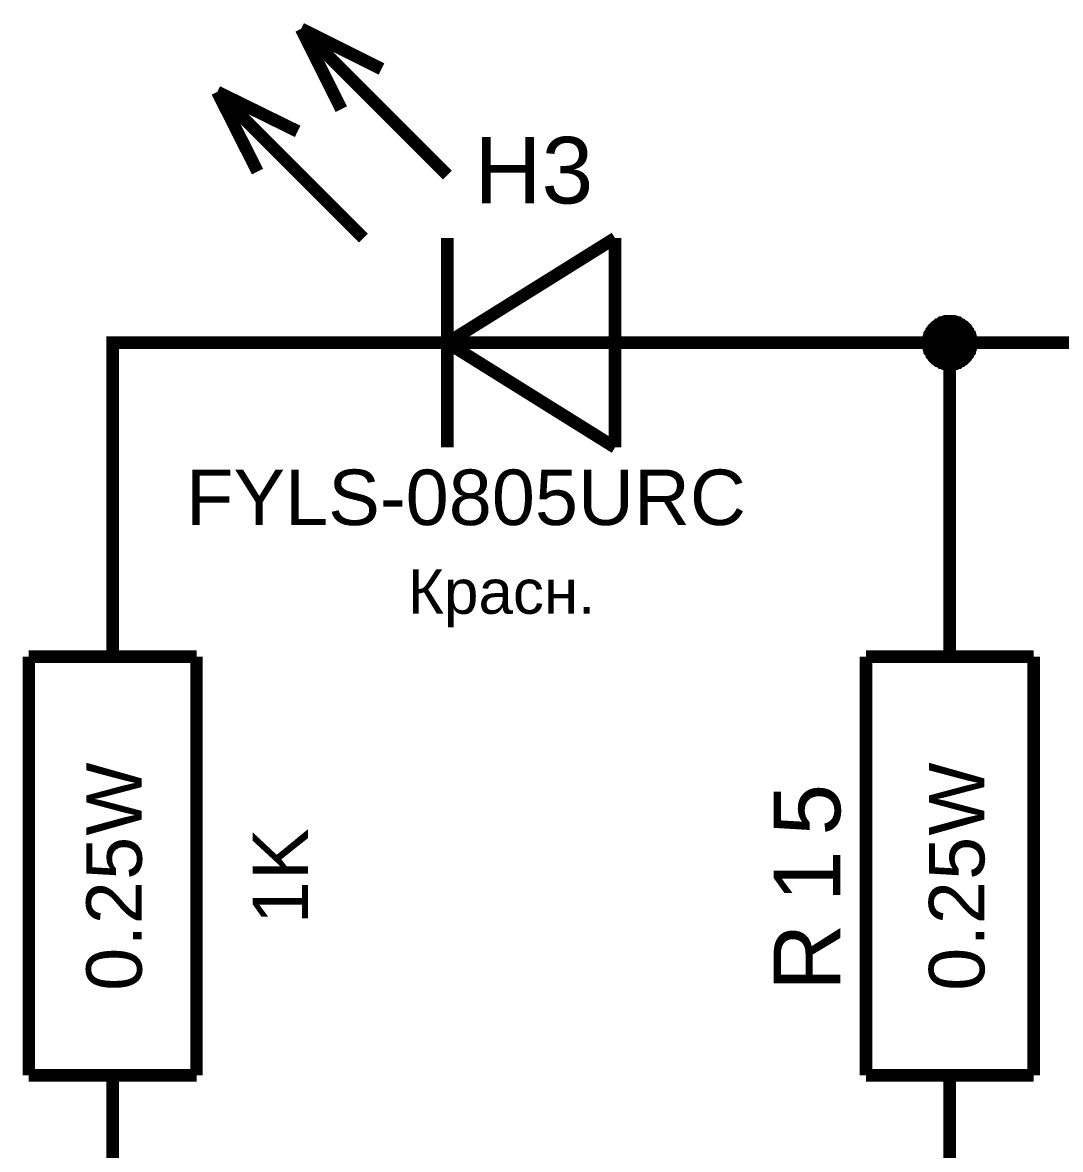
# Model space of a CAD drawing. Header units: millimetres. Extents: x -2024 to 917, y -725 to 13.
# Drawn here: x 369.97 to 394.76, y -578.07 to -551.14 of the extents above; entities that cross this region are included whole.
import ezdxf

# ---------------------------------------------------------------- set-up
doc = ezdxf.new("R2010")
doc.units = ezdxf.units.MM
doc.layers.add('Sheet', color=255, linetype='Continuous')
doc.styles.get("Standard").update_dxf_attribs({"font": 'arial.ttf'})

msp = doc.modelspace()

# ---------------------------------------------------------------- linework, layer by layer
at = {"layer": 'Sheet'}
for points, const_width in [([(380.119, -554.787), (376.627, -551.293)], 0.3), ([(377.587, -553.214), (376.627, -551.293)], 0.3), ([(376.627, -551.293), (378.547, -552.254)], 0.3), ([(378.116, -556.294), (374.624, -552.8)], 0.3), ([(375.584, -554.704), (374.624, -552.8)], 0.3), ([(374.624, -552.8), (376.544, -553.744)], 0.3), ([(380.119, -558.794), (384.124, -556.294)], 0.3), ([(380.119, -556.294), (380.119, -561.295)], 0.3), ([(384.124, -556.294), (384.124, -561.295)], 0.3), ([(391.606, -558.794), (391.606, -558.761), (391.606, -558.745), (391.606, -558.711), (391.622, -558.695), (391.622, -558.662), (391.622, -558.645), (391.639, -558.612), (391.639, -558.596), (391.655, -558.579), (391.672, -558.546), (391.688, -558.529), (391.688, -558.513), (391.705, -558.496), (391.721, -558.463), (391.738, -558.447), (391.755, -558.43), (391.771, -558.413), (391.788, -558.397), (391.821, -558.38), (391.837, -558.364), (391.854, -558.364), (391.87, -558.347), (391.903, -558.331), (391.92, -558.314), (391.937, -558.314), (391.97, -558.298), (391.986, -558.298), (392.019, -558.298), (392.036, -558.281), (392.069, -558.281), (392.086, -558.281), (392.119, -558.281)], 0.3), ([(391.606, -558.794), (391.606, -558.761), (391.606, -558.745), (391.606, -558.711), (391.622, -558.695), (391.622, -558.662), (391.622, -558.645), (391.639, -558.612), (391.639, -558.596), (391.655, -558.579), (391.672, -558.546), (391.688, -558.529), (391.688, -558.513), (391.705, -558.496), (391.721, -558.463), (391.738, -558.447), (391.755, -558.43), (391.771, -558.413), (391.788, -558.397), (391.821, -558.38), (391.837, -558.364), (391.854, -558.364), (391.87, -558.347), (391.903, -558.331), (391.92, -558.314), (391.937, -558.314), (391.97, -558.298), (391.986, -558.298), (392.019, -558.298), (392.036, -558.281), (392.069, -558.281), (392.086, -558.281), (392.119, -558.281)], 0.3), ([(391.606, -558.794), (391.606, -558.761), (391.606, -558.745), (391.606, -558.711), (391.622, -558.695), (391.622, -558.662), (391.622, -558.645), (391.639, -558.612), (391.639, -558.596), (391.655, -558.579), (391.672, -558.546), (391.688, -558.529), (391.688, -558.513), (391.705, -558.496), (391.721, -558.463), (391.738, -558.447), (391.755, -558.43), (391.771, -558.413), (391.788, -558.397), (391.821, -558.38), (391.837, -558.364), (391.854, -558.364), (391.87, -558.347), (391.903, -558.331), (391.92, -558.314), (391.937, -558.314), (391.97, -558.298), (391.986, -558.298), (392.019, -558.298), (392.036, -558.281), (392.069, -558.281), (392.086, -558.281), (392.119, -558.281)], 0.3), ([(391.606, -558.794), (391.606, -558.761), (391.606, -558.745), (391.606, -558.711), (391.622, -558.695), (391.622, -558.662), (391.622, -558.645), (391.639, -558.612), (391.639, -558.596), (391.655, -558.579), (391.672, -558.546), (391.688, -558.529), (391.688, -558.513), (391.705, -558.496), (391.721, -558.463), (391.738, -558.447), (391.755, -558.43), (391.771, -558.413), (391.788, -558.397), (391.821, -558.38), (391.837, -558.364), (391.854, -558.364), (391.87, -558.347), (391.903, -558.331), (391.92, -558.314), (391.937, -558.314), (391.97, -558.298), (391.986, -558.298), (392.019, -558.298), (392.036, -558.281), (392.069, -558.281), (392.086, -558.281), (392.119, -558.281)], 0.3), ([(391.606, -558.794), (391.606, -558.761), (391.606, -558.745), (391.606, -558.711), (391.622, -558.695), (391.622, -558.662), (391.622, -558.645), (391.639, -558.612), (391.639, -558.596), (391.655, -558.579), (391.672, -558.546), (391.688, -558.529), (391.688, -558.513), (391.705, -558.496), (391.721, -558.463), (391.738, -558.447), (391.755, -558.43), (391.771, -558.413), (391.788, -558.397), (391.821, -558.38), (391.837, -558.364), (391.854, -558.364), (391.87, -558.347), (391.903, -558.331), (391.92, -558.314), (391.937, -558.314), (391.97, -558.298), (391.986, -558.298), (392.019, -558.298), (392.036, -558.281), (392.069, -558.281), (392.086, -558.281), (392.119, -558.281)], 0.0991), ([(391.606, -558.794), (391.606, -558.761), (391.606, -558.745), (391.606, -558.711), (391.622, -558.695), (391.622, -558.662), (391.622, -558.645), (391.639, -558.612), (391.639, -558.596), (391.655, -558.579), (391.672, -558.546), (391.688, -558.529), (391.688, -558.513), (391.705, -558.496), (391.721, -558.463), (391.738, -558.447), (391.755, -558.43), (391.771, -558.413), (391.788, -558.397), (391.821, -558.38), (391.837, -558.364), (391.854, -558.364), (391.87, -558.347), (391.903, -558.331), (391.92, -558.314), (391.937, -558.314), (391.97, -558.298), (391.986, -558.298), (392.019, -558.298), (392.036, -558.281), (392.069, -558.281), (392.086, -558.281), (392.119, -558.281)], 0.0991), ([(391.606, -558.794), (391.606, -558.761), (391.606, -558.745), (391.606, -558.711), (391.622, -558.695), (391.622, -558.662), (391.622, -558.645), (391.639, -558.612), (391.639, -558.596), (391.655, -558.579), (391.672, -558.546), (391.688, -558.529), (391.688, -558.513), (391.705, -558.496), (391.721, -558.463), (391.738, -558.447), (391.755, -558.43), (391.771, -558.413), (391.788, -558.397), (391.821, -558.38), (391.837, -558.364), (391.854, -558.364), (391.87, -558.347), (391.903, -558.331), (391.92, -558.314), (391.937, -558.314), (391.97, -558.298), (391.986, -558.298), (392.019, -558.298), (392.036, -558.281), (392.069, -558.281), (392.086, -558.281), (392.119, -558.281)], 0.0991), ([(391.606, -558.794), (391.606, -558.761), (391.606, -558.745), (391.606, -558.711), (391.622, -558.695), (391.622, -558.662), (391.622, -558.645), (391.639, -558.612), (391.639, -558.596), (391.655, -558.579), (391.672, -558.546), (391.688, -558.529), (391.688, -558.513), (391.705, -558.496), (391.721, -558.463), (391.738, -558.447), (391.755, -558.43), (391.771, -558.413), (391.788, -558.397), (391.821, -558.38), (391.837, -558.364), (391.854, -558.364), (391.87, -558.347), (391.903, -558.331), (391.92, -558.314), (391.937, -558.314), (391.97, -558.298), (391.986, -558.298), (392.019, -558.298), (392.036, -558.281), (392.069, -558.281), (392.086, -558.281), (392.119, -558.281)], 0.0991), ([(392.119, -558.281), (392.119, -558.281)], 0.3), ([(392.119, -558.281), (392.152, -558.281), (392.168, -558.281), (392.201, -558.281), (392.218, -558.298), (392.251, -558.298), (392.268, -558.298), (392.301, -558.314), (392.317, -558.314), (392.334, -558.331), (392.367, -558.347), (392.383, -558.364), (392.4, -558.364), (392.417, -558.38), (392.45, -558.397), (392.466, -558.413), (392.483, -558.43), (392.499, -558.447), (392.516, -558.463), (392.532, -558.496), (392.549, -558.513), (392.549, -558.529), (392.566, -558.546), (392.582, -558.579), (392.599, -558.596), (392.599, -558.612), (392.615, -558.645), (392.615, -558.662), (392.615, -558.695), (392.632, -558.711), (392.632, -558.745), (392.632, -558.761), (392.632, -558.794)], 0.3), ([(392.119, -558.281), (392.119, -558.281)], 0.3), ([(392.119, -558.281), (392.152, -558.281), (392.168, -558.281), (392.201, -558.281), (392.218, -558.298), (392.251, -558.298), (392.268, -558.298), (392.301, -558.314), (392.317, -558.314), (392.334, -558.331), (392.367, -558.347), (392.383, -558.364), (392.4, -558.364), (392.417, -558.38), (392.45, -558.397), (392.466, -558.413), (392.483, -558.43), (392.499, -558.447), (392.516, -558.463), (392.532, -558.496), (392.549, -558.513), (392.549, -558.529), (392.566, -558.546), (392.582, -558.579), (392.599, -558.596), (392.599, -558.612), (392.615, -558.645), (392.615, -558.662), (392.615, -558.695), (392.632, -558.711), (392.632, -558.745), (392.632, -558.761), (392.632, -558.794)], 0.3), ([(392.119, -558.281), (392.119, -558.281)], 0.3), ([(392.119, -558.281), (392.152, -558.281), (392.168, -558.281), (392.201, -558.281), (392.218, -558.298), (392.251, -558.298), (392.268, -558.298), (392.301, -558.314), (392.317, -558.314), (392.334, -558.331), (392.367, -558.347), (392.383, -558.364), (392.4, -558.364), (392.417, -558.38), (392.45, -558.397), (392.466, -558.413), (392.483, -558.43), (392.499, -558.447), (392.516, -558.463), (392.532, -558.496), (392.549, -558.513), (392.549, -558.529), (392.566, -558.546), (392.582, -558.579), (392.599, -558.596), (392.599, -558.612), (392.615, -558.645), (392.615, -558.662), (392.615, -558.695), (392.632, -558.711), (392.632, -558.745), (392.632, -558.761), (392.632, -558.794)], 0.3), ([(392.119, -558.281), (392.119, -558.281)], 0.3), ([(392.119, -558.281), (392.152, -558.281), (392.168, -558.281), (392.201, -558.281), (392.218, -558.298), (392.251, -558.298), (392.268, -558.298), (392.301, -558.314), (392.317, -558.314), (392.334, -558.331), (392.367, -558.347), (392.383, -558.364), (392.4, -558.364), (392.417, -558.38), (392.45, -558.397), (392.466, -558.413), (392.483, -558.43), (392.499, -558.447), (392.516, -558.463), (392.532, -558.496), (392.549, -558.513), (392.549, -558.529), (392.566, -558.546), (392.582, -558.579), (392.599, -558.596), (392.599, -558.612), (392.615, -558.645), (392.615, -558.662), (392.615, -558.695), (392.632, -558.711), (392.632, -558.745), (392.632, -558.761), (392.632, -558.794)], 0.3), ([(392.119, -558.281), (392.119, -558.281)], 0.0991), ([(392.119, -558.281), (392.152, -558.281), (392.168, -558.281), (392.201, -558.281), (392.218, -558.298), (392.251, -558.298), (392.268, -558.298), (392.301, -558.314), (392.317, -558.314), (392.334, -558.331), (392.367, -558.347), (392.383, -558.364), (392.4, -558.364), (392.417, -558.38), (392.45, -558.397), (392.466, -558.413), (392.483, -558.43), (392.499, -558.447), (392.516, -558.463), (392.532, -558.496), (392.549, -558.513), (392.549, -558.529), (392.566, -558.546), (392.582, -558.579), (392.599, -558.596), (392.599, -558.612), (392.615, -558.645), (392.615, -558.662), (392.615, -558.695), (392.632, -558.711), (392.632, -558.745), (392.632, -558.761), (392.632, -558.794)], 0.0991), ([(392.119, -558.281), (392.119, -558.281)], 0.0991), ([(392.119, -558.281), (392.152, -558.281), (392.168, -558.281), (392.201, -558.281), (392.218, -558.298), (392.251, -558.298), (392.268, -558.298), (392.301, -558.314), (392.317, -558.314), (392.334, -558.331), (392.367, -558.347), (392.383, -558.364), (392.4, -558.364), (392.417, -558.38), (392.45, -558.397), (392.466, -558.413), (392.483, -558.43), (392.499, -558.447), (392.516, -558.463), (392.532, -558.496), (392.549, -558.513), (392.549, -558.529), (392.566, -558.546), (392.582, -558.579), (392.599, -558.596), (392.599, -558.612), (392.615, -558.645), (392.615, -558.662), (392.615, -558.695), (392.632, -558.711), (392.632, -558.745), (392.632, -558.761), (392.632, -558.794)], 0.0991), ([(392.119, -558.281), (392.119, -558.281)], 0.0991), ([(392.119, -558.281), (392.152, -558.281), (392.168, -558.281), (392.201, -558.281), (392.218, -558.298), (392.251, -558.298), (392.268, -558.298), (392.301, -558.314), (392.317, -558.314), (392.334, -558.331), (392.367, -558.347), (392.383, -558.364), (392.4, -558.364), (392.417, -558.38), (392.45, -558.397), (392.466, -558.413), (392.483, -558.43), (392.499, -558.447), (392.516, -558.463), (392.532, -558.496), (392.549, -558.513), (392.549, -558.529), (392.566, -558.546), (392.582, -558.579), (392.599, -558.596), (392.599, -558.612), (392.615, -558.645), (392.615, -558.662), (392.615, -558.695), (392.632, -558.711), (392.632, -558.745), (392.632, -558.761), (392.632, -558.794)], 0.0991), ([(392.119, -558.281), (392.119, -558.281)], 0.0991), ([(392.119, -558.281), (392.152, -558.281), (392.168, -558.281), (392.201, -558.281), (392.218, -558.298), (392.251, -558.298), (392.268, -558.298), (392.301, -558.314), (392.317, -558.314), (392.334, -558.331), (392.367, -558.347), (392.383, -558.364), (392.4, -558.364), (392.417, -558.38), (392.45, -558.397), (392.466, -558.413), (392.483, -558.43), (392.499, -558.447), (392.516, -558.463), (392.532, -558.496), (392.549, -558.513), (392.549, -558.529), (392.566, -558.546), (392.582, -558.579), (392.599, -558.596), (392.599, -558.612), (392.615, -558.645), (392.615, -558.662), (392.615, -558.695), (392.632, -558.711), (392.632, -558.745), (392.632, -558.761), (392.632, -558.794)], 0.0991), ([(377.123, -558.794), (372.125, -558.794), (372.125, -563.795)], 0.3), ([(379.623, -558.794), (377.123, -558.794)], 0.3), ([(384.621, -558.794), (379.623, -558.794)], 0.3), ([(384.124, -561.295), (380.119, -558.794)], 0.3), ([(384.621, -558.794), (387.12, -558.794)], 0.3), ([(387.12, -558.794), (392.119, -558.794)], 0.3), ([(392.119, -559.308), (392.086, -559.308), (392.069, -559.308), (392.036, -559.308), (392.019, -559.291), (391.986, -559.291), (391.97, -559.291), (391.937, -559.274), (391.92, -559.274), (391.903, -559.258), (391.87, -559.241), (391.854, -559.225), (391.837, -559.225), (391.821, -559.208), (391.788, -559.192), (391.771, -559.175), (391.755, -559.159), (391.738, -559.142), (391.721, -559.125), (391.705, -559.092), (391.688, -559.076), (391.688, -559.059), (391.672, -559.043), (391.655, -559.01), (391.639, -558.993), (391.639, -558.976), (391.622, -558.943), (391.622, -558.927), (391.622, -558.894), (391.606, -558.877), (391.606, -558.844), (391.606, -558.827), (391.606, -558.794)], 0.3), ([(391.606, -558.794), (391.606, -558.794)], 0.3), ([(392.119, -559.308), (392.086, -559.308), (392.069, -559.308), (392.036, -559.308), (392.019, -559.291), (391.986, -559.291), (391.97, -559.291), (391.937, -559.274), (391.92, -559.274), (391.903, -559.258), (391.87, -559.241), (391.854, -559.225), (391.837, -559.225), (391.821, -559.208), (391.788, -559.192), (391.771, -559.175), (391.755, -559.159), (391.738, -559.142), (391.721, -559.125), (391.705, -559.092), (391.688, -559.076), (391.688, -559.059), (391.672, -559.043), (391.655, -559.01), (391.639, -558.993), (391.639, -558.976), (391.622, -558.943), (391.622, -558.927), (391.622, -558.894), (391.606, -558.877), (391.606, -558.844), (391.606, -558.827), (391.606, -558.794)], 0.3), ([(391.606, -558.794), (391.606, -558.794)], 0.3), ([(392.119, -559.308), (392.086, -559.308), (392.069, -559.308), (392.036, -559.308), (392.019, -559.291), (391.986, -559.291), (391.97, -559.291), (391.937, -559.274), (391.92, -559.274), (391.903, -559.258), (391.87, -559.241), (391.854, -559.225), (391.837, -559.225), (391.821, -559.208), (391.788, -559.192), (391.771, -559.175), (391.755, -559.159), (391.738, -559.142), (391.721, -559.125), (391.705, -559.092), (391.688, -559.076), (391.688, -559.059), (391.672, -559.043), (391.655, -559.01), (391.639, -558.993), (391.639, -558.976), (391.622, -558.943), (391.622, -558.927), (391.622, -558.894), (391.606, -558.877), (391.606, -558.844), (391.606, -558.827), (391.606, -558.794)], 0.3), ([(391.606, -558.794), (391.606, -558.794)], 0.3), ([(392.119, -559.308), (392.086, -559.308), (392.069, -559.308), (392.036, -559.308), (392.019, -559.291), (391.986, -559.291), (391.97, -559.291), (391.937, -559.274), (391.92, -559.274), (391.903, -559.258), (391.87, -559.241), (391.854, -559.225), (391.837, -559.225), (391.821, -559.208), (391.788, -559.192), (391.771, -559.175), (391.755, -559.159), (391.738, -559.142), (391.721, -559.125), (391.705, -559.092), (391.688, -559.076), (391.688, -559.059), (391.672, -559.043), (391.655, -559.01), (391.639, -558.993), (391.639, -558.976), (391.622, -558.943), (391.622, -558.927), (391.622, -558.894), (391.606, -558.877), (391.606, -558.844), (391.606, -558.827), (391.606, -558.794)], 0.3), ([(391.606, -558.794), (391.606, -558.794)], 0.3), ([(392.632, -558.794), (392.632, -558.827), (392.632, -558.844), (392.632, -558.877), (392.615, -558.894), (392.615, -558.927), (392.615, -558.943), (392.599, -558.976), (392.599, -558.993), (392.582, -559.01), (392.566, -559.043), (392.549, -559.059), (392.549, -559.076), (392.532, -559.092), (392.516, -559.125), (392.499, -559.142), (392.483, -559.159), (392.466, -559.175), (392.45, -559.192), (392.417, -559.208), (392.4, -559.225), (392.383, -559.225), (392.367, -559.241), (392.334, -559.258), (392.317, -559.274), (392.301, -559.274), (392.268, -559.291), (392.251, -559.291), (392.218, -559.291), (392.201, -559.308), (392.168, -559.308), (392.152, -559.308), (392.119, -559.308)], 0.3), ([(392.119, -563.795), (392.119, -558.794), (404.615, -558.794), (412.112, -558.794)], 0.3), ([(392.632, -558.794), (392.632, -558.827), (392.632, -558.844), (392.632, -558.877), (392.615, -558.894), (392.615, -558.927), (392.615, -558.943), (392.599, -558.976), (392.599, -558.993), (392.582, -559.01), (392.566, -559.043), (392.549, -559.059), (392.549, -559.076), (392.532, -559.092), (392.516, -559.125), (392.499, -559.142), (392.483, -559.159), (392.466, -559.175), (392.45, -559.192), (392.417, -559.208), (392.4, -559.225), (392.383, -559.225), (392.367, -559.241), (392.334, -559.258), (392.317, -559.274), (392.301, -559.274), (392.268, -559.291), (392.251, -559.291), (392.218, -559.291), (392.201, -559.308), (392.168, -559.308), (392.152, -559.308), (392.119, -559.308)], 0.3), ([(392.632, -558.794), (392.632, -558.827), (392.632, -558.844), (392.632, -558.877), (392.615, -558.894), (392.615, -558.927), (392.615, -558.943), (392.599, -558.976), (392.599, -558.993), (392.582, -559.01), (392.566, -559.043), (392.549, -559.059), (392.549, -559.076), (392.532, -559.092), (392.516, -559.125), (392.499, -559.142), (392.483, -559.159), (392.466, -559.175), (392.45, -559.192), (392.417, -559.208), (392.4, -559.225), (392.383, -559.225), (392.367, -559.241), (392.334, -559.258), (392.317, -559.274), (392.301, -559.274), (392.268, -559.291), (392.251, -559.291), (392.218, -559.291), (392.201, -559.308), (392.168, -559.308), (392.152, -559.308), (392.119, -559.308)], 0.3), ([(392.632, -558.794), (392.632, -558.827), (392.632, -558.844), (392.632, -558.877), (392.615, -558.894), (392.615, -558.927), (392.615, -558.943), (392.599, -558.976), (392.599, -558.993), (392.582, -559.01), (392.566, -559.043), (392.549, -559.059), (392.549, -559.076), (392.532, -559.092), (392.516, -559.125), (392.499, -559.142), (392.483, -559.159), (392.466, -559.175), (392.45, -559.192), (392.417, -559.208), (392.4, -559.225), (392.383, -559.225), (392.367, -559.241), (392.334, -559.258), (392.317, -559.274), (392.301, -559.274), (392.268, -559.291), (392.251, -559.291), (392.218, -559.291), (392.201, -559.308), (392.168, -559.308), (392.152, -559.308), (392.119, -559.308)], 0.3), ([(392.632, -558.794), (392.632, -558.794), (392.632, -558.794), (392.632, -558.794), (392.632, -558.794), (392.632, -558.794), (392.632, -558.794), (392.632, -558.794), (392.632, -558.794), (392.632, -558.794), (392.632, -558.794), (392.632, -558.794), (392.632, -558.794), (392.632, -558.794), (392.632, -558.794), (392.632, -558.794), (392.632, -558.794), (392.632, -558.794), (392.632, -558.794), (392.632, -558.794), (392.632, -558.794), (392.632, -558.794), (392.632, -558.794), (392.632, -558.794), (392.632, -558.794), (392.632, -558.794), (392.632, -558.794), (392.632, -558.794), (392.632, -558.794), (392.632, -558.794), (392.632, -558.794), (392.632, -558.794), (392.632, -558.794)], 0.3), ([(392.632, -558.794), (392.632, -558.794)], 0.3), ([(392.632, -558.794), (392.632, -558.794), (392.632, -558.794), (392.632, -558.794), (392.632, -558.794), (392.632, -558.794), (392.632, -558.794), (392.632, -558.794), (392.632, -558.794), (392.632, -558.794), (392.632, -558.794), (392.632, -558.794), (392.632, -558.794), (392.632, -558.794), (392.632, -558.794), (392.632, -558.794), (392.632, -558.794), (392.632, -558.794), (392.632, -558.794), (392.632, -558.794), (392.632, -558.794), (392.632, -558.794), (392.632, -558.794), (392.632, -558.794), (392.632, -558.794), (392.632, -558.794), (392.632, -558.794), (392.632, -558.794), (392.632, -558.794), (392.632, -558.794), (392.632, -558.794), (392.632, -558.794), (392.632, -558.794)], 0.3), ([(392.632, -558.794), (392.632, -558.794)], 0.3), ([(392.632, -558.794), (392.632, -558.794), (392.632, -558.794), (392.632, -558.794), (392.632, -558.794), (392.632, -558.794), (392.632, -558.794), (392.632, -558.794), (392.632, -558.794), (392.632, -558.794), (392.632, -558.794), (392.632, -558.794), (392.632, -558.794), (392.632, -558.794), (392.632, -558.794), (392.632, -558.794), (392.632, -558.794), (392.632, -558.794), (392.632, -558.794), (392.632, -558.794), (392.632, -558.794), (392.632, -558.794), (392.632, -558.794), (392.632, -558.794), (392.632, -558.794), (392.632, -558.794), (392.632, -558.794), (392.632, -558.794), (392.632, -558.794), (392.632, -558.794), (392.632, -558.794), (392.632, -558.794), (392.632, -558.794)], 0.3), ([(392.632, -558.794), (392.632, -558.794)], 0.3), ([(392.632, -558.794), (392.632, -558.794), (392.632, -558.794), (392.632, -558.794), (392.632, -558.794), (392.632, -558.794), (392.632, -558.794), (392.632, -558.794), (392.632, -558.794), (392.632, -558.794), (392.632, -558.794), (392.632, -558.794), (392.632, -558.794), (392.632, -558.794), (392.632, -558.794), (392.632, -558.794), (392.632, -558.794), (392.632, -558.794), (392.632, -558.794), (392.632, -558.794), (392.632, -558.794), (392.632, -558.794), (392.632, -558.794), (392.632, -558.794), (392.632, -558.794), (392.632, -558.794), (392.632, -558.794), (392.632, -558.794), (392.632, -558.794), (392.632, -558.794), (392.632, -558.794), (392.632, -558.794), (392.632, -558.794)], 0.3), ([(392.632, -558.794), (392.632, -558.794)], 0.3), ([(392.119, -559.308), (392.086, -559.308), (392.069, -559.308), (392.036, -559.308), (392.019, -559.291), (391.986, -559.291), (391.97, -559.291), (391.937, -559.274), (391.92, -559.274), (391.903, -559.258), (391.87, -559.241), (391.854, -559.225), (391.837, -559.225), (391.821, -559.208), (391.788, -559.192), (391.771, -559.175), (391.755, -559.159), (391.738, -559.142), (391.721, -559.125), (391.705, -559.092), (391.688, -559.076), (391.688, -559.059), (391.672, -559.043), (391.655, -559.01), (391.639, -558.993), (391.639, -558.976), (391.622, -558.943), (391.622, -558.927), (391.622, -558.894), (391.606, -558.877), (391.606, -558.844), (391.606, -558.827), (391.606, -558.794)], 0.0991), ([(391.606, -558.794), (391.606, -558.794)], 0.0991), ([(392.119, -559.308), (392.086, -559.308), (392.069, -559.308), (392.036, -559.308), (392.019, -559.291), (391.986, -559.291), (391.97, -559.291), (391.937, -559.274), (391.92, -559.274), (391.903, -559.258), (391.87, -559.241), (391.854, -559.225), (391.837, -559.225), (391.821, -559.208), (391.788, -559.192), (391.771, -559.175), (391.755, -559.159), (391.738, -559.142), (391.721, -559.125), (391.705, -559.092), (391.688, -559.076), (391.688, -559.059), (391.672, -559.043), (391.655, -559.01), (391.639, -558.993), (391.639, -558.976), (391.622, -558.943), (391.622, -558.927), (391.622, -558.894), (391.606, -558.877), (391.606, -558.844), (391.606, -558.827), (391.606, -558.794)], 0.0991), ([(391.606, -558.794), (391.606, -558.794)], 0.0991), ([(392.119, -559.308), (392.086, -559.308), (392.069, -559.308), (392.036, -559.308), (392.019, -559.291), (391.986, -559.291), (391.97, -559.291), (391.937, -559.274), (391.92, -559.274), (391.903, -559.258), (391.87, -559.241), (391.854, -559.225), (391.837, -559.225), (391.821, -559.208), (391.788, -559.192), (391.771, -559.175), (391.755, -559.159), (391.738, -559.142), (391.721, -559.125), (391.705, -559.092), (391.688, -559.076), (391.688, -559.059), (391.672, -559.043), (391.655, -559.01), (391.639, -558.993), (391.639, -558.976), (391.622, -558.943), (391.622, -558.927), (391.622, -558.894), (391.606, -558.877), (391.606, -558.844), (391.606, -558.827), (391.606, -558.794)], 0.0991), ([(391.606, -558.794), (391.606, -558.794)], 0.0991), ([(392.119, -559.308), (392.086, -559.308), (392.069, -559.308), (392.036, -559.308), (392.019, -559.291), (391.986, -559.291), (391.97, -559.291), (391.937, -559.274), (391.92, -559.274), (391.903, -559.258), (391.87, -559.241), (391.854, -559.225), (391.837, -559.225), (391.821, -559.208), (391.788, -559.192), (391.771, -559.175), (391.755, -559.159), (391.738, -559.142), (391.721, -559.125), (391.705, -559.092), (391.688, -559.076), (391.688, -559.059), (391.672, -559.043), (391.655, -559.01), (391.639, -558.993), (391.639, -558.976), (391.622, -558.943), (391.622, -558.927), (391.622, -558.894), (391.606, -558.877), (391.606, -558.844), (391.606, -558.827), (391.606, -558.794)], 0.0991), ([(391.606, -558.794), (391.606, -558.794)], 0.0991), ([(392.632, -558.794), (392.632, -558.827), (392.632, -558.844), (392.632, -558.877), (392.615, -558.894), (392.615, -558.927), (392.615, -558.943), (392.599, -558.976), (392.599, -558.993), (392.582, -559.01), (392.566, -559.043), (392.549, -559.059), (392.549, -559.076), (392.532, -559.092), (392.516, -559.125), (392.499, -559.142), (392.483, -559.159), (392.466, -559.175), (392.45, -559.192), (392.417, -559.208), (392.4, -559.225), (392.383, -559.225), (392.367, -559.241), (392.334, -559.258), (392.317, -559.274), (392.301, -559.274), (392.268, -559.291), (392.251, -559.291), (392.218, -559.291), (392.201, -559.308), (392.168, -559.308), (392.152, -559.308), (392.119, -559.308)], 0.0991), ([(392.632, -558.794), (392.632, -558.827), (392.632, -558.844), (392.632, -558.877), (392.615, -558.894), (392.615, -558.927), (392.615, -558.943), (392.599, -558.976), (392.599, -558.993), (392.582, -559.01), (392.566, -559.043), (392.549, -559.059), (392.549, -559.076), (392.532, -559.092), (392.516, -559.125), (392.499, -559.142), (392.483, -559.159), (392.466, -559.175), (392.45, -559.192), (392.417, -559.208), (392.4, -559.225), (392.383, -559.225), (392.367, -559.241), (392.334, -559.258), (392.317, -559.274), (392.301, -559.274), (392.268, -559.291), (392.251, -559.291), (392.218, -559.291), (392.201, -559.308), (392.168, -559.308), (392.152, -559.308), (392.119, -559.308)], 0.0991), ([(392.632, -558.794), (392.632, -558.827), (392.632, -558.844), (392.632, -558.877), (392.615, -558.894), (392.615, -558.927), (392.615, -558.943), (392.599, -558.976), (392.599, -558.993), (392.582, -559.01), (392.566, -559.043), (392.549, -559.059), (392.549, -559.076), (392.532, -559.092), (392.516, -559.125), (392.499, -559.142), (392.483, -559.159), (392.466, -559.175), (392.45, -559.192), (392.417, -559.208), (392.4, -559.225), (392.383, -559.225), (392.367, -559.241), (392.334, -559.258), (392.317, -559.274), (392.301, -559.274), (392.268, -559.291), (392.251, -559.291), (392.218, -559.291), (392.201, -559.308), (392.168, -559.308), (392.152, -559.308), (392.119, -559.308)], 0.0991), ([(392.632, -558.794), (392.632, -558.827), (392.632, -558.844), (392.632, -558.877), (392.615, -558.894), (392.615, -558.927), (392.615, -558.943), (392.599, -558.976), (392.599, -558.993), (392.582, -559.01), (392.566, -559.043), (392.549, -559.059), (392.549, -559.076), (392.532, -559.092), (392.516, -559.125), (392.499, -559.142), (392.483, -559.159), (392.466, -559.175), (392.45, -559.192), (392.417, -559.208), (392.4, -559.225), (392.383, -559.225), (392.367, -559.241), (392.334, -559.258), (392.317, -559.274), (392.301, -559.274), (392.268, -559.291), (392.251, -559.291), (392.218, -559.291), (392.201, -559.308), (392.168, -559.308), (392.152, -559.308), (392.119, -559.308)], 0.0991), ([(392.632, -558.794), (392.632, -558.794), (392.632, -558.794), (392.632, -558.794), (392.632, -558.794), (392.632, -558.794), (392.632, -558.794), (392.632, -558.794), (392.632, -558.794), (392.632, -558.794), (392.632, -558.794), (392.632, -558.794), (392.632, -558.794), (392.632, -558.794), (392.632, -558.794), (392.632, -558.794), (392.632, -558.794), (392.632, -558.794), (392.632, -558.794), (392.632, -558.794), (392.632, -558.794), (392.632, -558.794), (392.632, -558.794), (392.632, -558.794), (392.632, -558.794), (392.632, -558.794), (392.632, -558.794), (392.632, -558.794), (392.632, -558.794), (392.632, -558.794), (392.632, -558.794), (392.632, -558.794), (392.632, -558.794)], 0.0991), ([(392.632, -558.794), (392.632, -558.794)], 0.0991), ([(392.632, -558.794), (392.632, -558.794), (392.632, -558.794), (392.632, -558.794), (392.632, -558.794), (392.632, -558.794), (392.632, -558.794), (392.632, -558.794), (392.632, -558.794), (392.632, -558.794), (392.632, -558.794), (392.632, -558.794), (392.632, -558.794), (392.632, -558.794), (392.632, -558.794), (392.632, -558.794), (392.632, -558.794), (392.632, -558.794), (392.632, -558.794), (392.632, -558.794), (392.632, -558.794), (392.632, -558.794), (392.632, -558.794), (392.632, -558.794), (392.632, -558.794), (392.632, -558.794), (392.632, -558.794), (392.632, -558.794), (392.632, -558.794), (392.632, -558.794), (392.632, -558.794), (392.632, -558.794), (392.632, -558.794)], 0.0991), ([(392.632, -558.794), (392.632, -558.794)], 0.0991), ([(392.632, -558.794), (392.632, -558.794), (392.632, -558.794), (392.632, -558.794), (392.632, -558.794), (392.632, -558.794), (392.632, -558.794), (392.632, -558.794), (392.632, -558.794), (392.632, -558.794), (392.632, -558.794), (392.632, -558.794), (392.632, -558.794), (392.632, -558.794), (392.632, -558.794), (392.632, -558.794), (392.632, -558.794), (392.632, -558.794), (392.632, -558.794), (392.632, -558.794), (392.632, -558.794), (392.632, -558.794), (392.632, -558.794), (392.632, -558.794), (392.632, -558.794), (392.632, -558.794), (392.632, -558.794), (392.632, -558.794), (392.632, -558.794), (392.632, -558.794), (392.632, -558.794), (392.632, -558.794), (392.632, -558.794)], 0.0991), ([(392.632, -558.794), (392.632, -558.794)], 0.0991), ([(392.632, -558.794), (392.632, -558.794), (392.632, -558.794), (392.632, -558.794), (392.632, -558.794), (392.632, -558.794), (392.632, -558.794), (392.632, -558.794), (392.632, -558.794), (392.632, -558.794), (392.632, -558.794), (392.632, -558.794), (392.632, -558.794), (392.632, -558.794), (392.632, -558.794), (392.632, -558.794), (392.632, -558.794), (392.632, -558.794), (392.632, -558.794), (392.632, -558.794), (392.632, -558.794), (392.632, -558.794), (392.632, -558.794), (392.632, -558.794), (392.632, -558.794), (392.632, -558.794), (392.632, -558.794), (392.632, -558.794), (392.632, -558.794), (392.632, -558.794), (392.632, -558.794), (392.632, -558.794), (392.632, -558.794)], 0.0991), ([(392.632, -558.794), (392.632, -558.794)], 0.0991), ([(372.125, -566.295), (372.125, -563.795)], 0.3), ([(392.119, -566.295), (392.119, -563.795)], 0.3), ([(370.122, -566.295), (374.128, -566.295)], 0.3), ([(370.122, -576.297), (370.122, -566.295)], 0.3), ([(374.128, -576.297), (374.128, -566.295)], 0.3), ([(390.116, -566.295), (394.121, -566.295)], 0.3), ([(390.116, -576.297), (390.116, -566.295)], 0.3), ([(394.121, -576.297), (394.121, -566.295)], 0.3), ([(370.122, -576.297), (374.128, -576.297)], 0.3), ([(372.125, -576.297), (372.125, -578.797)], 0.3), ([(390.116, -576.297), (394.121, -576.297)], 0.3), ([(392.119, -576.297), (392.119, -578.797)], 0.3)]:
    msp.add_lwpolyline(points, dxfattribs=dict(at, const_width=const_width))
at = {"layer": 'Sheet', "const_width": 0.508}
msp.add_lwpolyline([(391.832, -558.786, 1), (392.34, -558.786, 1)], format="xyb", close=True, dxfattribs=at)

# ---------------------------------------------------------------- texts
at = {"layer": 'Sheet'}
for s, height, p in [('H3', 1.5897, (380.765, -555.466)), ('FYLS-0805URC', 1.32471, (373.879, -563.149)), ('Красн.', 1.0598, (379.176, -565.269))]:
    msp.add_text(s, height=height, dxfattribs=at).set_placement(p)
for s, height, p in [('W', 1.325, (372.82, -570.568)), ('W', 1.325, (392.946, -570.568)), ('5', 1.59, (389.504, -570.568)), ('K', 1.325, (376.792, -571.627)), ('5', 1.325, (372.82, -571.627)), ('5', 1.325, (392.946, -571.627)), ('1', 1.59, (389.504, -572.157)), ('2', 1.325, (372.82, -572.687)), ('1', 1.325, (376.792, -572.687)), ('2', 1.325, (392.946, -572.687)), ('.', 1.325, (372.82, -573.217)), ('R', 1.59, (389.504, -574.277)), ('.', 1.325, (392.946, -573.217)), ('0', 1.325, (372.82, -574.277)), ('0', 1.325, (392.946, -574.277))]:
    msp.add_text(s, height=height, rotation=90, dxfattribs=at).set_placement(p)

doc.saveas('drawing.dxf')
